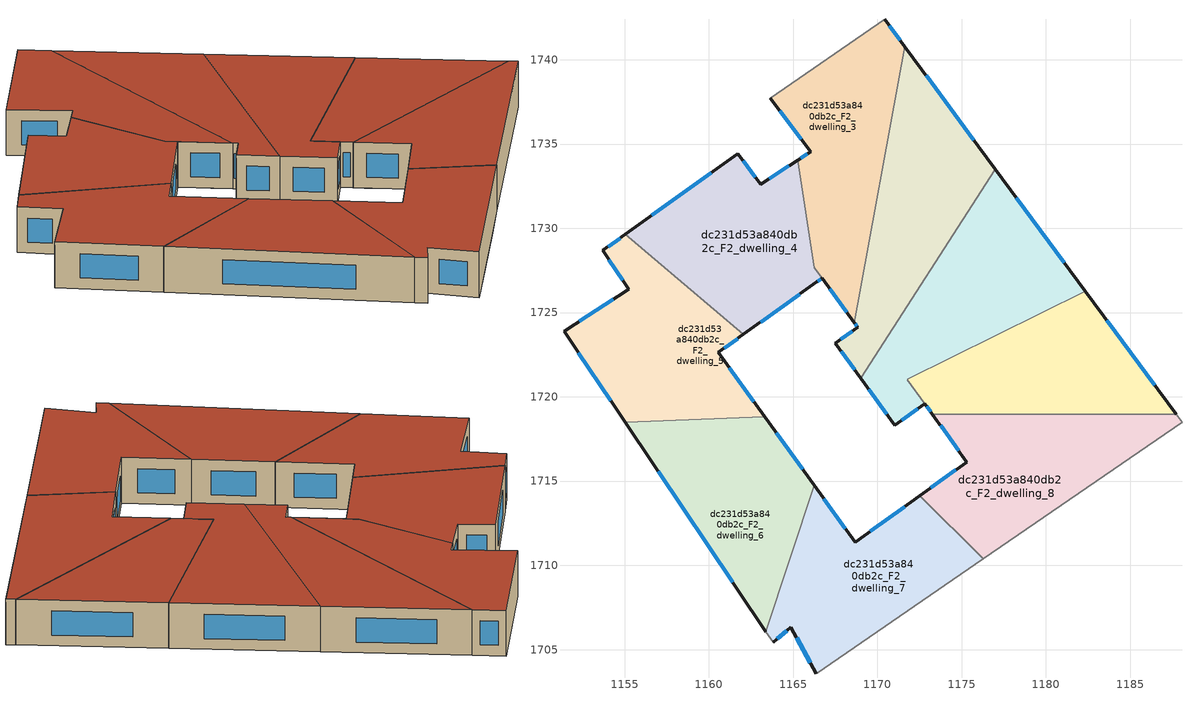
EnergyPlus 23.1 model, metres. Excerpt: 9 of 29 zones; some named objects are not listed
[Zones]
dc231d53a840db2c_F2_dwelling_0
 floor to dc231d53a840db2c_F1_dwelling_9 (EU_floor_Construction): 1182.34,1726.26 1187.72,1718.97 1183.26,1718.97 1179.07,1724.64 z6
 floor to dc231d53a840db2c_F1_dwelling_7 (EU_floor_Construction): 1179.07,1724.64 1183.26,1718.97 1178.78,1718.97 1175.79,1723.02 z6
 floor to dc231d53a840db2c_F1_dwelling_6 (EU_floor_Construction): 1175.79,1723.02 1178.78,1718.97 1173.26,1718.98 1173.25,1719 1171.78,1721.03 z6
 wall outside (EU_wall_Construction): 1187.72,1718.97 1182.34,1726.26 / 1172.82,1719.59 1173.27,1718.97 z6:9
 wall to dc231d53a840db2c_F2_dwelling_8 (EU_wall_Construction): 1173.27,1718.97 1187.72,1718.97 z6:9
 wall to dc231d53a840db2c_F2_dwelling_1 (EU_wall_Construction): 1182.34,1726.26 1171.78,1721.03 1172.82,1719.59 z6:9
 window (EU_Window_Construction): 1186.46,1720.68 1183.61,1724.55 / 1172.93,1719.44 1173.16,1719.12 z6.7:8.3
 roof outside (EU_roof_Construction): 1187.72,1718.97 1182.34,1726.26 1171.78,1721.03 1173.27,1718.97 z9
dc231d53a840db2c_F2_dwelling_1
 floor to dc231d53a840db2c_F1_dwelling_7 (EU_floor_Construction): 1174.9,1730.28 1179.07,1724.64 1175.79,1723.02 1172.82,1727.04 z6
 floor to dc231d53a840db2c_F1_dwelling_9 (EU_floor_Construction): 1179.21,1730.51 1182.34,1726.26 1179.07,1724.64 1176.31,1728.37 z6
 floor to dc231d53a840db2c_F1_dwelling_8 (EU_floor_Construction): 1176.99,1733.52 1179.21,1730.51 1176.31,1728.37 1174.9,1730.28 z6
 floor to dc231d53a840db2c_F1_dwelling_5 (EU_floor_Construction): 1172.82,1727.04 1174.15,1725.24 1170.94,1722.87 1170.51,1723.44 z6
 floor to dc231d53a840db2c_F1_dwelling_6 (EU_floor_Construction): 1174.15,1725.24 1175.79,1723.02 1171.78,1721.03 1172.82,1719.59 1171.03,1718.31 1169.01,1721.11 1170.51,1723.44 1170.94,1722.87 z6
 wall outside (EU_wall_Construction): 1169.01,1721.11 1171.03,1718.31 1172.82,1719.59 / 1182.34,1726.26 1176.99,1733.52 z6:9
 wall to dc231d53a840db2c_F2_dwelling_2 (EU_wall_Construction): 1176.99,1733.52 1169.01,1721.11 z6:9
 window (EU_Window_Construction): 1169.48,1720.45 1170.55,1718.97 / 1181.09,1727.97 1178.25,1731.82 / 1171.45,1718.61 1172.4,1719.29 z6.7:8.3
 roof outside (EU_roof_Construction): 1182.34,1726.26 1176.99,1733.52 1169.01,1721.11 1171.03,1718.31 1172.82,1719.59 1171.78,1721.03 z9
dc231d53a840db2c_F2_dwelling_2
 floor to dc231d53a840db2c_F1_dwelling_8 (EU_floor_Construction): 1171.63,1740.78 1176.99,1733.52 1174.9,1730.28 1170.74,1735.92 z6
 floor to dc231d53a840db2c_F1_dwelling_5 (EU_floor_Construction): 1169.85,1731.06 1172.82,1727.04 1170.51,1723.44 1169.6,1724.68 1168.82,1724.12 1168.63,1724.39 z6
 floor to dc231d53a840db2c_F1_dwelling_6 (EU_floor_Construction): 1169.6,1724.67 1170.51,1723.44 1169.01,1721.11 1167.51,1723.19 z6
 floor to dc231d53a840db2c_F1_dwelling_7 (EU_floor_Construction): 1170.74,1735.92 1174.9,1730.28 1172.82,1727.04 1169.85,1731.06 z6
 wall outside (EU_wall_Construction): 1168.63,1724.39 1168.82,1724.12 1167.51,1723.19 1169.01,1721.11 / 1176.99,1733.52 1171.63,1740.78 z6:9
 wall to dc231d53a840db2c_F2_dwelling_3 (EU_wall_Construction): 1171.63,1740.78 1168.63,1724.39 z6:9
 window (EU_Window_Construction): 1168.67,1724.33 1168.78,1724.19 / 1175.73,1735.23 1172.89,1739.08 / 1167.86,1722.7 1168.66,1721.6 / 1168.51,1723.9 1167.82,1723.41 z6.7:8.3
 roof outside (EU_roof_Construction): 1169.01,1721.11 1176.99,1733.52 1171.63,1740.78 1168.63,1724.39 1168.82,1724.12 1167.51,1723.19 z9
dc231d53a840db2c_F2_dwelling_3
 floor to dc231d53a840db2c_F1_dwelling_5 (EU_floor_Construction): 1166.86,1735.11 1169.85,1731.06 1168.63,1724.39 1167.85,1725.46 1167.68,1725.71 1166.98,1726.68 1166.93,1726.75 1166.8,1726.92 1166.71,1727.05 1167.46,1727.58 1165.96,1729.61 1165.26,1734.05 z6
 floor to dc231d53a840db2c_F1_dwelling_7 (EU_floor_Construction): 1167.46,1740.36 1170.74,1735.92 1169.85,1731.06 1166.86,1735.11 1166.03,1734.56 1163.63,1737.71 z6
 floor to dc231d53a840db2c_F1_dwelling_4 (EU_floor_Construction): 1165.96,1729.61 1167.46,1727.58 1166.72,1727.04 1166.26,1727.67 z6
 floor to dc231d53a840db2c_F1_dwelling_8 (EU_floor_Construction): 1170.43,1742.41 1171.63,1740.78 1170.74,1735.92 1167.46,1740.36 z6
 wall outside (EU_wall_Construction): 1163.63,1737.71 1166.03,1734.56 1165.26,1734.05 / 1171.63,1740.78 1170.43,1742.41 / 1166.72,1727.04 1168.63,1724.39 z6:9
 wall adiabatic (EU_wall_Construction): 1170.43,1742.41 1163.63,1737.71 z6:9
 wall to dc231d53a840db2c_F2_dwelling_4 (EU_wall_Construction): 1165.26,1734.05 1166.26,1727.67 1166.72,1727.04 z6:9
 window (EU_Window_Construction): 1165.85,1734.44 1165.44,1734.17 / 1164.19,1736.97 1165.47,1735.3 / 1171.35,1741.16 1170.71,1742.03 / 1167.16,1726.42 1168.18,1725.01 z6.7:8.3
 roof outside (EU_roof_Construction): 1168.63,1724.39 1171.63,1740.78 1170.43,1742.41 1163.63,1737.71 1166.03,1734.56 1165.26,1734.05 1166.26,1727.67 z9
dc231d53a840db2c_F2_dwelling_4
 floor to dc231d53a840db2c_F1_dwelling_4 (EU_floor_Construction): 1163.52,1732.9 1165.96,1729.61 1166.26,1727.67 1166.71,1727.04 1166.67,1727.01 1166.4,1726.82 1162.44,1723.99 1157.15,1731.16 1161.71,1734.43 1163.07,1732.61 z6
 floor to dc231d53a840db2c_F1_dwelling_5 (EU_floor_Construction): 1165.26,1734.05 1165.96,1729.61 1163.52,1732.9 z6
 floor to dc231d53a840db2c_F1_dwelling_2 (EU_floor_Construction): 1157.15,1731.16 1162.44,1723.99 1162.05,1723.7 1155.04,1729.65 z6
 wall outside (EU_wall_Construction): 1162.05,1723.7 1166.4,1726.82 1166.72,1727.04 / 1165.26,1734.05 1163.07,1732.61 1161.71,1734.43 1155.04,1729.65 z6:9
 wall to dc231d53a840db2c_F2_dwelling_5 (EU_wall_Construction): 1155.04,1729.65 1162.05,1723.7 z6:9
 window (EU_Window_Construction): 1163.07,1724.44 1165.38,1726.09 / 1160.14,1733.31 1156.61,1730.77 / 1162.75,1733.03 1162.03,1734 / 1164.75,1733.71 1163.59,1732.94 / 1166.47,1726.87 1166.64,1726.99 z6.7:8.3
 roof outside (EU_roof_Construction): 1166.4,1726.82 1166.72,1727.04 1166.26,1727.67 1165.26,1734.05 1163.07,1732.61 1161.71,1734.43 1155.04,1729.65 1162.05,1723.7 z9
dc231d53a840db2c_F2_dwelling_5
 floor to dc231d53a840db2c_F1_dwelling_2 (EU_floor_Construction): 1162.05,1723.7 1160.56,1722.64 1162.71,1719.66 1161.46,1718.74 1160.01,1718.69 1154.62,1725.99 1155.23,1726.38 1153.71,1728.69 1155.04,1729.65 z6
 floor to dc231d53a840db2c_F1_dwelling_3 (EU_floor_Construction): 1162.71,1719.66 1163.32,1718.81 1161.46,1718.74 z6
 floor to dc231d53a840db2c_F1_dwelling_0 (EU_floor_Construction): 1154.62,1725.99 1160.01,1718.69 1155.03,1718.5 1151.4,1723.89 z6
 wall outside (EU_wall_Construction): 1155.04,1729.65 1153.71,1728.69 1155.23,1726.38 1151.4,1723.89 1155.03,1718.5 / 1163.32,1718.81 1160.56,1722.64 1162.05,1723.7 z6:9
 wall to dc231d53a840db2c_F2_dwelling_6 (EU_wall_Construction): 1155.03,1718.5 1163.32,1718.81 z6:9
 window (EU_Window_Construction): 1154.07,1728.15 1154.87,1726.93 / 1154.73,1729.42 1154.03,1728.92 / 1160.91,1722.89 1161.7,1723.45 / 1162.67,1719.71 1161.21,1721.74 / 1152.25,1722.62 1154.17,1719.76 / 1154.33,1725.8 1152.3,1724.48 z6.7:8.3
 roof outside (EU_roof_Construction): 1163.32,1718.81 1160.56,1722.64 1162.05,1723.7 1155.04,1729.65 1153.71,1728.69 1155.23,1726.38 1151.4,1723.89 1155.03,1718.5 z9
dc231d53a840db2c_F2_dwelling_6
 floor to dc231d53a840db2c_F1_dwelling_0 (EU_floor_Construction): 1160.01,1718.69 1162.25,1715.66 1158.7,1713.03 1155.03,1718.5 z6
 floor to dc231d53a840db2c_F1_dwelling_3 (EU_floor_Construction): 1163.32,1718.81 1166.24,1714.75 1165.22,1711.64 1160.5,1718.03 1161.46,1718.74 z6
 floor adiabatic (EU_floor_Construction): 1161.46,1718.74 1160.5,1718.03 1165.22,1711.64 1163.38,1706.07 1158.7,1713.03 1162.25,1715.66 1160.01,1718.69 z6
 wall outside (EU_wall_Construction): 1166.24,1714.75 1163.32,1718.81 / 1155.03,1718.5 1163.38,1706.07 z6:9
 wall to dc231d53a840db2c_F2_dwelling_7 (EU_wall_Construction): 1163.38,1706.07 1166.24,1714.75 z6:9
 window (EU_Window_Construction): 1165.56,1715.7 1164.01,1717.86 / 1156.99,1715.58 1161.42,1708.99 z6.7:8.3
 roof outside (EU_roof_Construction): 1163.38,1706.07 1166.24,1714.75 1163.32,1718.81 1155.03,1718.5 z9
dc231d53a840db2c_F2_dwelling_7
 floor to dc231d53a840db2c_F1_dwelling_3 (EU_floor_Construction): 1170.69,1712.82 1173.76,1708.66 1169.56,1705.77 1165.22,1711.64 1166.24,1714.75 1168.68,1711.37 z6
 floor to dc231d53a840db2c_F1_dwelling_1 (EU_floor_Construction): 1165.22,1711.64 1169.56,1705.77 1166.36,1703.57 1164.85,1706.34 1163.81,1705.43 1163.38,1706.07 z6
 floor to dc231d53a840db2c_F1_dwelling_6 (EU_floor_Construction): 1176.27,1710.38 1173.76,1708.66 1170.69,1712.82 1172.51,1714.12 z6
 wall outside (EU_wall_Construction): 1172.51,1714.12 1168.68,1711.37 1166.24,1714.75 / 1163.81,1705.43 1164.85,1706.34 1166.36,1703.57 z6:9
 wall adiabatic (EU_wall_Construction): 1163.38,1706.07 1163.81,1705.43 / 1166.36,1703.57 1176.27,1710.38 z6:9
 wall to dc231d53a840db2c_F2_dwelling_8 (EU_wall_Construction): 1176.27,1710.38 1172.51,1714.12 z6:9
 window (EU_Window_Construction): 1168.11,1712.17 1166.81,1713.96 / 1171.61,1713.48 1169.58,1712.02 / 1165.2,1705.69 1166,1704.22 / 1164.06,1705.65 1164.61,1706.13 z6.7:8.3
 roof outside (EU_roof_Construction): 1176.27,1710.38 1172.51,1714.12 1168.68,1711.37 1166.24,1714.75 1163.38,1706.07 1163.81,1705.43 1164.85,1706.34 1166.36,1703.57 z9
dc231d53a840db2c_F2_dwelling_8
 floor to dc231d53a840db2c_F1_dwelling_6 (EU_floor_Construction): 1178.78,1718.97 1182.14,1714.42 1176.27,1710.38 1172.51,1714.12 1175.31,1716.13 1174.72,1716.95 1174.71,1716.97 1174.17,1717.71 1174.16,1717.73 1173.67,1718.42 1173.65,1718.43 1173.53,1718.6 1173.49,1718.67 1173.46,1718.7 1173.27,1718.97 z6
 floor to dc231d53a840db2c_F1_dwelling_9 (EU_floor_Construction): 1187.72,1718.97 1188.08,1718.49 1185.11,1716.46 1183.26,1718.97 z6
 floor to dc231d53a840db2c_F1_dwelling_7 (EU_floor_Construction): 1183.26,1718.97 1185.11,1716.46 1182.14,1714.42 1178.78,1718.97 z6
 wall outside (EU_wall_Construction): 1173.27,1718.97 1175.31,1716.13 1172.51,1714.12 z6:9
 wall adiabatic (EU_wall_Construction): 1176.27,1710.38 1188.08,1718.49 1187.72,1718.97 z6:9
 window (EU_Window_Construction): 1174.66,1715.66 1173.17,1714.59 / 1173.75,1718.3 1174.83,1716.8 z6.7:8.3
 roof outside (EU_roof_Construction): 1188.08,1718.49 1187.72,1718.97 1173.27,1718.97 1175.31,1716.13 1172.51,1714.12 1176.27,1710.38 z9
[Building]
EU S2 Campaign: North Axis=0; Terrain=City; Solar Distribution=FullExterior
[Site:Location]
Budapest.Ferenc.Liszt.Intl.AP: Latitude=47.437; Longitude=19.256; Time Zone=1; Elevation=185
[SizingPeriod:WeatherFileDays]
AnnualSizingPeriod: Begin Month=1; Begin Day of Month=1; End Month=12; End Day of Month=31; Day of Week for Start Day=Monday; Use Weather File Daylight Saving Period=No; Use Weather File Rain and Snow Indicators=No
[MATERIAL]
EU_InternalMass_Material: Roughness=MediumRough; Thickness=0.1; Conductivity=1; Density=1800; Specific Heat=900; Thermal Absorptance=0.9; Solar Absorptance=0.7; Visible Absorptance=0.7
[MATERIAL:NOMASS] Roughness=MediumRough; Thermal Absorptance=0.9; Solar Absorptance=0.7; Visible Absorptance=0.7
Name | Thermal Resistance
EU_wall_NoMass | 0.832559
EU_roof_NoMass | 1.39638
EU_floor_NoMass | 0.872794
[WINDOWMATERIAL:SIMPLEGLAZINGSYSTEM]
EU_Window_SimpleGlazing: UFactor=2.79869; Solar Heat Gain Coefficient=0.75; Visible Transmittance=0.75
[CONSTRUCTION]
EU_wall_Construction: EU_wall_NoMass
EU_roof_Construction: EU_roof_NoMass
EU_floor_Construction: EU_floor_NoMass
EU_Window_Construction: EU_Window_SimpleGlazing
EU_InternalMass_Construction: EU_InternalMass_Material
[ZONE] Type=1; Multiplier=1; Ceiling Height=autocalculate; Floor Area=autocalculate; Part of Total Floor Area=Yes
Name | Volume
dc231d53a840db2c_F2_dwelling_0 | 202.41
dc231d53a840db2c_F2_dwelling_1 | 226.878
dc231d53a840db2c_F2_dwelling_2 | 216.222
dc231d53a840db2c_F2_dwelling_3 | 215.004
dc231d53a840db2c_F2_dwelling_4 | 210.592
dc231d53a840db2c_F2_dwelling_5 | 213.954
dc231d53a840db2c_F2_dwelling_6 | 213.964
dc231d53a840db2c_F2_dwelling_7 | 213.941
dc231d53a840db2c_F2_dwelling_8 | 212.535
[INTERNALMASS] Construction=EU_InternalMass_Construction
Name | Zone or ZoneList | Surface Area
dc231d53a840db2c_F2_dwelling_0_EU_InternalMass | dc231d53a840db2c_F2_dwelling_0 | 67.4747
dc231d53a840db2c_F2_dwelling_1_EU_InternalMass | dc231d53a840db2c_F2_dwelling_1 | 75.6271
dc231d53a840db2c_F2_dwelling_2_EU_InternalMass | dc231d53a840db2c_F2_dwelling_2 | 72.0737
dc231d53a840db2c_F2_dwelling_3_EU_InternalMass | dc231d53a840db2c_F2_dwelling_3 | 71.6668
dc231d53a840db2c_F2_dwelling_4_EU_InternalMass | dc231d53a840db2c_F2_dwelling_4 | 70.1975
dc231d53a840db2c_F2_dwelling_5_EU_InternalMass | dc231d53a840db2c_F2_dwelling_5 | 71.3179
dc231d53a840db2c_F2_dwelling_6_EU_InternalMass | dc231d53a840db2c_F2_dwelling_6 | 71.3212
dc231d53a840db2c_F2_dwelling_7_EU_InternalMass | dc231d53a840db2c_F2_dwelling_7 | 71.3134
dc231d53a840db2c_F2_dwelling_8_EU_InternalMass | dc231d53a840db2c_F2_dwelling_8 | 70.8449
[OTHEREQUIPMENT] Fuel Type=Electricity; Design Level Calculation Method=Watts/Area; Power per Zone Floor Area=1; Fraction Latent=0; Fraction Radiant=0; Fraction Lost=0; Carbon Dioxide Generation Rate=0; EndUse Subcategory=EU_Step8_InternalGains
Name | Zone or ZoneList or Space or SpaceList | Schedule
EU_Step8_InternalGain_dc231d53a840db2c_F2_dwelling_0_f000 | dc231d53a840db2c_F2_dwelling_0 | EU_Step8_GainSchedule_dc231d53a840db2c_F2_dwelling_0_f000
EU_Step8_InternalGain_dc231d53a840db2c_F2_dwelling_1_f000 | dc231d53a840db2c_F2_dwelling_1 | EU_Step8_GainSchedule_dc231d53a840db2c_F2_dwelling_1_f000
EU_Step8_InternalGain_dc231d53a840db2c_F2_dwelling_2_f000 | dc231d53a840db2c_F2_dwelling_2 | EU_Step8_GainSchedule_dc231d53a840db2c_F2_dwelling_2_f000
EU_Step8_InternalGain_dc231d53a840db2c_F2_dwelling_3_f000 | dc231d53a840db2c_F2_dwelling_3 | EU_Step8_GainSchedule_dc231d53a840db2c_F2_dwelling_3_f000
EU_Step8_InternalGain_dc231d53a840db2c_F2_dwelling_4_f000 | dc231d53a840db2c_F2_dwelling_4 | EU_Step8_GainSchedule_dc231d53a840db2c_F2_dwelling_4_f000
EU_Step8_InternalGain_dc231d53a840db2c_F2_dwelling_5_f000 | dc231d53a840db2c_F2_dwelling_5 | EU_Step8_GainSchedule_dc231d53a840db2c_F2_dwelling_5_f000
EU_Step8_InternalGain_dc231d53a840db2c_F2_dwelling_6_f000 | dc231d53a840db2c_F2_dwelling_6 | EU_Step8_GainSchedule_dc231d53a840db2c_F2_dwelling_6_f000
EU_Step8_InternalGain_dc231d53a840db2c_F2_dwelling_7_f000 | dc231d53a840db2c_F2_dwelling_7 | EU_Step8_GainSchedule_dc231d53a840db2c_F2_dwelling_7_f000
EU_Step8_InternalGain_dc231d53a840db2c_F2_dwelling_8_f000 | dc231d53a840db2c_F2_dwelling_8 | EU_Step8_GainSchedule_dc231d53a840db2c_F2_dwelling_8_f000
[ZONEVENTILATION:DESIGNFLOWRATE] Schedule=EU_AlwaysOn; Design Flow Rate Calculation Method=AirChanges/Hour; Air Changes per Hour=0.475469; Ventilation Type=Natural; Fan Pressure Rise=0; Fan Total Efficiency=1; Constant Term Coefficient=1; Temperature Term Coefficient=0; Velocity Term Coefficient=0; Velocity Squared Term Coefficient=0; Minimum Indoor Temperature=-100; Maximum Indoor Temperature=100; Delta Temperature=-100; Minimum Outdoor Temperature=-100; Maximum Outdoor Temperature=100; Maximum Wind Speed=40
Name | Zone or ZoneList or Space or SpaceList
EU_ConstantAir_dc231d53a840db2c_F2_dwelling_0 | dc231d53a840db2c_F2_dwelling_0
EU_ConstantAir_dc231d53a840db2c_F2_dwelling_1 | dc231d53a840db2c_F2_dwelling_1
EU_ConstantAir_dc231d53a840db2c_F2_dwelling_2 | dc231d53a840db2c_F2_dwelling_2
EU_ConstantAir_dc231d53a840db2c_F2_dwelling_3 | dc231d53a840db2c_F2_dwelling_3
EU_ConstantAir_dc231d53a840db2c_F2_dwelling_4 | dc231d53a840db2c_F2_dwelling_4
EU_ConstantAir_dc231d53a840db2c_F2_dwelling_5 | dc231d53a840db2c_F2_dwelling_5
EU_ConstantAir_dc231d53a840db2c_F2_dwelling_6 | dc231d53a840db2c_F2_dwelling_6
EU_ConstantAir_dc231d53a840db2c_F2_dwelling_7 | dc231d53a840db2c_F2_dwelling_7
EU_ConstantAir_dc231d53a840db2c_F2_dwelling_8 | dc231d53a840db2c_F2_dwelling_8
[HVACTEMPLATE:ZONE:IDEALLOADSAIRSYSTEM] System Availability Schedule=EU_AlwaysOn; Maximum Heating Supply Air Temperature=50; Minimum Cooling Supply Air Temperature=13; Maximum Heating Supply Air Humidity Ratio=0.0156; Minimum Cooling Supply Air Humidity Ratio=0.0077; Heating Limit=NoLimit; Cooling Limit=NoLimit; Heating Availability Schedule=EU_AlwaysOn; Cooling Availability Schedule=EU_CoolingOff; Dehumidification Control Type=ConstantSensibleHeatRatio; Cooling Sensible Heat Ratio=0.7; Dehumidification Setpoint=60; Humidification Control Type=None; Humidification Setpoint=30; Outdoor Air Method=None; Outdoor Air Flow Rate per Person=0.00944; Outdoor Air Flow Rate per Zone Floor Area=0; Outdoor Air Flow Rate per Zone=0; Demand Controlled Ventilation Type=None; Outdoor Air Economizer Type=NoEconomizer; Heat Recovery Type=None; Sensible Heat Recovery Effectiveness=0.7; Latent Heat Recovery Effectiveness=0.65
Name | Template Thermostat
dc231d53a840db2c_F2_dwelling_0 | EU_HeatOnly_dc231d53a840db2c_F2_dwelling_0
dc231d53a840db2c_F2_dwelling_1 | EU_HeatOnly_dc231d53a840db2c_F2_dwelling_1
dc231d53a840db2c_F2_dwelling_2 | EU_HeatOnly_dc231d53a840db2c_F2_dwelling_2
dc231d53a840db2c_F2_dwelling_3 | EU_HeatOnly_dc231d53a840db2c_F2_dwelling_3
dc231d53a840db2c_F2_dwelling_4 | EU_HeatOnly_dc231d53a840db2c_F2_dwelling_4
dc231d53a840db2c_F2_dwelling_5 | EU_HeatOnly_dc231d53a840db2c_F2_dwelling_5
dc231d53a840db2c_F2_dwelling_6 | EU_HeatOnly_dc231d53a840db2c_F2_dwelling_6
dc231d53a840db2c_F2_dwelling_7 | EU_HeatOnly_dc231d53a840db2c_F2_dwelling_7
dc231d53a840db2c_F2_dwelling_8 | EU_HeatOnly_dc231d53a840db2c_F2_dwelling_8
[SIZING:ZONE] Zone Cooling Design Supply Air Temperature Input Method=SupplyAirTemperature; Zone Cooling Design Supply Air Temperature=13; Zone Heating Design Supply Air Temperature Input Method=SupplyAirTemperature; Zone Heating Design Supply Air Temperature=50; Zone Cooling Design Supply Air Humidity Ratio=0.008; Zone Heating Design Supply Air Humidity Ratio=0.008; Cooling Design Air Flow Method=DesignDay; Cooling Design Air Flow Rate=0; Cooling Minimum Air Flow per Zone Floor Area=0.000762; Cooling Minimum Air Flow=0; Cooling Minimum Air Flow Fraction=0.2; Heating Design Air Flow Method=DesignDay; Heating Design Air Flow Rate=0; Heating Maximum Air Flow per Zone Floor Area=0.002032; Heating Maximum Air Flow=0.141576; Heating Maximum Air Flow Fraction=0.3; Account for Dedicated Outdoor Air System=No; Dedicated Outdoor Air System Control Strategy=NeutralSupplyAir; Dedicated Outdoor Air Low Setpoint Temperature for Design=autosize; Dedicated Outdoor Air High Setpoint Temperature for Design=autosize; Zone Load Sizing Method=Sensible Load Only No Latent Load; Zone Latent Cooling Design Supply Air Humidity Ratio Input Method=HumidityRatioDifference; Zone Cooling Design Supply Air Humidity Ratio Difference=0.005; Zone Latent Heating Design Supply Air Humidity Ratio Input Method=HumidityRatioDifference; Zone Humidification Design Supply Air Humidity Ratio Difference=0.005
dc231d53a840db2c_F2_dwelling_0; dc231d53a840db2c_F2_dwelling_1; dc231d53a840db2c_F2_dwelling_2; dc231d53a840db2c_F2_dwelling_3; dc231d53a840db2c_F2_dwelling_4; dc231d53a840db2c_F2_dwelling_5; dc231d53a840db2c_F2_dwelling_6; dc231d53a840db2c_F2_dwelling_7; dc231d53a840db2c_F2_dwelling_8
[SCHEDULE:CONSTANT]
Name | Hourly Value
EU_AlwaysOn | 1
EU_CoolingOff | 0
[SCHEDULE:FILE] Column Number=1; Rows to Skip at Top=0; Number of Hours of Data=8760; Column Separator=Comma; Interpolate to Timestep=No; Minutes per Item=60; Adjust Schedule for Daylight Savings=Yes
Name | File
EU_Step8_GainSchedule_dc231d53a840db2c_F2_dwelling_0_f000 | ../../schedules/dc231d53a840db2c/dc231d53a840db2c_F2_dwelling_0_f000_gain.csv
EU_Step8_GainSchedule_dc231d53a840db2c_F2_dwelling_1_f000 | ../../schedules/dc231d53a840db2c/dc231d53a840db2c_F2_dwelling_1_f000_gain.csv
EU_Step8_GainSchedule_dc231d53a840db2c_F2_dwelling_2_f000 | ../../schedules/dc231d53a840db2c/dc231d53a840db2c_F2_dwelling_2_f000_gain.csv
EU_Step8_GainSchedule_dc231d53a840db2c_F2_dwelling_3_f000 | ../../schedules/dc231d53a840db2c/dc231d53a840db2c_F2_dwelling_3_f000_gain.csv
EU_Step8_GainSchedule_dc231d53a840db2c_F2_dwelling_4_f000 | ../../schedules/dc231d53a840db2c/dc231d53a840db2c_F2_dwelling_4_f000_gain.csv
EU_Step8_GainSchedule_dc231d53a840db2c_F2_dwelling_5_f000 | ../../schedules/dc231d53a840db2c/dc231d53a840db2c_F2_dwelling_5_f000_gain.csv
EU_Step8_GainSchedule_dc231d53a840db2c_F2_dwelling_6_f000 | ../../schedules/dc231d53a840db2c/dc231d53a840db2c_F2_dwelling_6_f000_gain.csv
EU_Step8_GainSchedule_dc231d53a840db2c_F2_dwelling_7_f000 | ../../schedules/dc231d53a840db2c/dc231d53a840db2c_F2_dwelling_7_f000_gain.csv
EU_Step8_GainSchedule_dc231d53a840db2c_F2_dwelling_8_f000 | ../../schedules/dc231d53a840db2c/dc231d53a840db2c_F2_dwelling_8_f000_gain.csv
